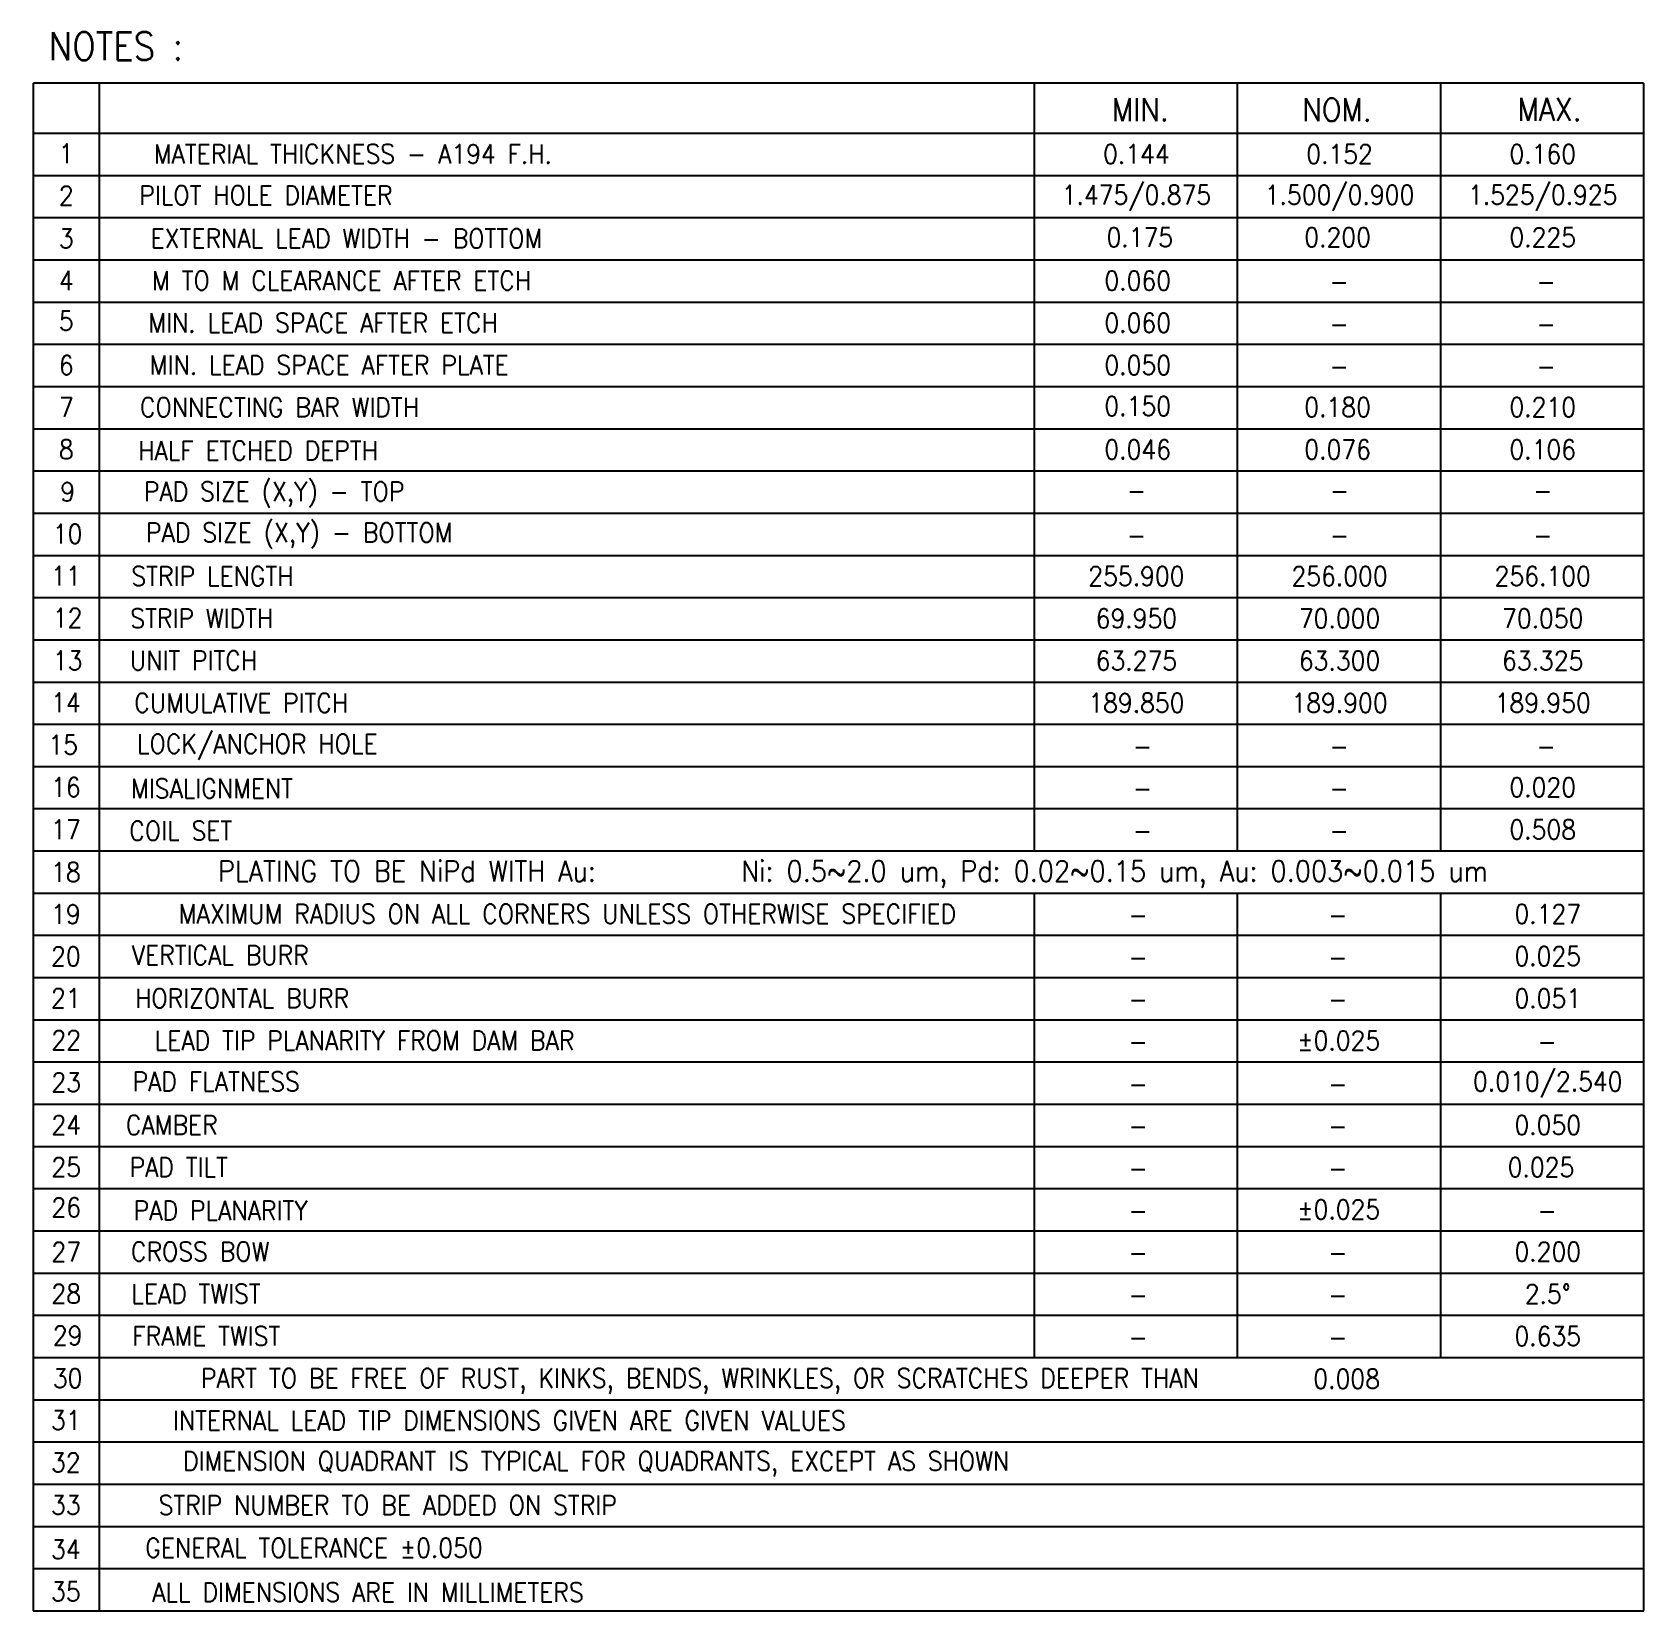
# Model space of a CAD drawing. Header units: millimetres. Extents: x 437.9 to 442.54, y 108.95 to 113.49.
import ezdxf
from ezdxf.enums import TextEntityAlignment as Align

# ---------------------------------------------------------------- set-up
doc = ezdxf.new("R2010")
doc.units = ezdxf.units.MM
doc.header["$LTSCALE"] = 0.5
doc.layers.add('NOTE', color=7, linetype='Continuous')
doc.styles.add('ROMANS', font='romans.shx')

msp = doc.modelspace()

# ---------------------------------------------------------------- linework, layer by layer
at = {"layer": 'NOTE', "color": 7}
for p, q in [((437.9018, 113.3459), (437.9018, 111.0146)), ((437.9018, 111.0146), (437.9018, 109.4349)), ((437.9018, 109.4349), (437.9018, 108.9488))]:
    msp.add_line(p, q, dxfattribs=at)
at = {"layer": 'NOTE', "color": 3}
for p, q in [((438.0926, 108.9488), (438.0926, 113.3459)), ((437.9018, 113.2018), (442.5369, 113.2018)), ((437.9018, 113.0803), (442.5369, 113.0803)), ((437.9018, 112.9588), (442.5369, 112.9588)), ((437.9018, 112.8373), (442.5369, 112.8373)), ((437.9018, 112.7158), (442.5369, 112.7158)), ((437.9018, 112.5943), (442.5369, 112.5943)), ((437.9018, 112.4727), (442.5369, 112.4727)), ((437.9018, 112.3512), (442.5369, 112.3512)), ((437.9018, 112.2297), (442.5369, 112.2297)), ((437.9018, 112.1082), (442.5369, 112.1082)), ((437.9018, 111.9867), (442.5369, 111.9867)), ((437.9018, 111.8652), (442.5369, 111.8652)), ((437.9018, 111.7437), (442.5369, 111.7437)), ((437.9018, 111.6221), (442.5369, 111.6221)), ((437.9018, 111.5006), (442.5369, 111.5006)), ((437.9018, 111.3791), (442.5369, 111.3791)), ((437.9018, 111.2576), (442.5369, 111.2576)), ((437.9018, 111.1361), (442.5369, 111.1361)), ((437.9018, 111.0146), (442.5369, 111.0146)), ((437.9018, 110.8931), (442.5369, 110.8931)), ((437.9018, 110.7715), (442.5369, 110.7715)), ((437.9018, 110.65), (442.5369, 110.65)), ((437.9018, 110.5285), (442.5369, 110.5285)), ((437.9018, 110.407), (442.5369, 110.407)), ((437.9018, 110.2855), (442.5369, 110.2855)), ((437.9018, 110.164), (442.5369, 110.164)), ((437.9018, 110.0425), (442.5369, 110.0425)), ((437.9018, 109.9209), (442.5369, 109.9209)), ((437.9018, 109.7994), (442.5369, 109.7994)), ((437.9018, 109.6779), (442.5369, 109.6779)), ((437.9018, 109.5564), (442.5369, 109.5564)), ((437.9018, 109.5564), (442.5369, 109.5564)), ((437.9018, 109.4349), (442.5369, 109.4349)), ((437.9018, 109.3134), (442.5369, 109.3134)), ((437.9018, 109.1918), (442.5369, 109.1918)), ((437.9018, 109.0703), (442.5369, 109.0703)), ((437.9018, 108.9488), (442.5369, 108.9488))]:
    msp.add_line(p, q, dxfattribs=at)
at = {"layer": 'NOTE', "color": 7, "const_width": 0.00552}
for points in [[(437.9018, 113.3459), (442.5369, 113.3459)], [(440.7828, 111.1361), (440.7828, 113.3459)], [(441.3675, 111.1361), (441.3675, 113.3459)], [(441.9522, 111.1361), (441.9522, 113.3459)], [(442.5369, 111.0146), (442.5369, 113.3459)], [(440.7828, 109.6779), (440.7828, 111.0146)], [(441.3675, 109.6779), (441.3675, 111.0146)], [(441.9522, 109.6779), (441.9522, 111.0146)], [(442.5369, 108.9488), (442.5369, 111.0177)], [(437.9018, 108.9488), (442.5369, 108.9488)]]:
    msp.add_lwpolyline(points, dxfattribs=at)

# ---------------------------------------------------------------- texts
at = {"layer": 'NOTE', "color": 7, "style": 'ROMANS', "width": 0.9}
for s, height, p in [('NOTES :', 0.08048, (438.1396, 113.4521)), ('MIN.', 0.06628, (441.0881, 113.2698)), ('NOM.', 0.06628, (441.6541, 113.2692)), ('MAX.', 0.06628, (442.2659, 113.2704))]:
    msp.add_text(s, height=height, rotation=360, dxfattribs=at).set_placement(p, align=Align.MIDDLE)
at = {"layer": 'NOTE', "color": 3, "style": 'ROMANS', "width": 0.9}
for s, height, p in [('1', 0.0552, (437.9969, 113.1433)), ('MATERIAL THICKNESS - A194 F.H. ', 0.055234, (438.8389, 113.142)), ('0.144', 0.05523, (441.0767, 113.1418)), ('0.152', 0.05523, (441.6614, 113.1418)), ('0.160', 0.05523, (442.2461, 113.1418)), ('2', 0.0552, (437.9969, 113.0218)), ('PILOT HOLE DIAMETER', 0.055234, (438.5714, 113.023)), ('1.475/0.875', 0.055234, (441.0767, 113.0203)), ('1.500/0.900', 0.055234, (441.6614, 113.0203)), ('1.525/0.925', 0.055234, (442.2461, 113.0203)), ('3', 0.0552, (437.9969, 112.8989)), ('EXTERNAL LEAD WIDTH - BOTTOM', 0.055234, (438.8034, 112.899)), ('0.175', 0.05523, (441.0865, 112.9022)), ('0.200', 0.05523, (441.6558, 112.9022)), ('0.225', 0.05523, (442.2461, 112.9022)), ('4', 0.0552, (437.9969, 112.7778)), ('M TO M CLEARANCE AFTER ETCH', 0.055234, (438.7892, 112.7774)), ('0.060', 0.05523, (441.0806, 112.7773)), ('-', 0.0552, (441.6603, 112.7747)), ('-', 0.0552, (442.2558, 112.7747)), ('5', 0.0552, (437.9969, 112.6618)), ('MIN. LEAD SPACE AFTER ETCH', 0.055234, (438.7359, 112.6559)), ('0.060', 0.05523, (441.0806, 112.6558)), ('-', 0.0552, (441.6603, 112.6532)), ('-', 0.0552, (442.2558, 112.6532)), ('6', 0.0552, (437.9969, 112.5339)), ('MIN. LEAD SPACE AFTER PLATE', 0.055234, (438.7537, 112.5344)), ('0.050', 0.05523, (441.0806, 112.5343)), ('-', 0.0552, (441.6603, 112.5317)), ('-', 0.0552, (442.2558, 112.5317)), ('0.150', 0.05523, (441.0805, 112.4162)), ('7', 0.0552, (437.9969, 112.4133)), ('CONNECTING BAR WIDTH', 0.055234, (438.6105, 112.4129)), ('0.180', 0.05523, (441.6558, 112.4134)), ('0.210', 0.05523, (442.2461, 112.4134)), ('8', 0.0552, (437.9969, 112.2918)), ('HALF ETCHED DEPTH', 0.055234, (438.5489, 112.2882)), ('0.046', 0.05523, (441.0805, 112.2912)), ('0.076', 0.05523, (441.6558, 112.2912)), ('0.106', 0.05523, (442.2461, 112.2912)), ('9', 0.0552, (438.0009, 112.1699)), ('PAD SIZE (X,Y) - TOP', 0.055234, (438.5951, 112.1667)), ('-', 0.0552, (441.0767, 112.1731)), ('-', 0.0552, (441.6614, 112.1731)), ('-', 0.0552, (442.2461, 112.1731)), ('10', 0.05523, (438.0009, 112.0484)), ('PAD SIZE (X,Y) - BOTTOM', 0.055234, (438.6673, 112.0484)), ('-', 0.0552, (441.0767, 112.0449)), ('-', 0.0552, (441.6614, 112.0449)), ('-', 0.0552, (442.2461, 112.0449)), ('11', 0.05523, (437.9958, 111.9276)), ('STRIP LENGTH', 0.055234, (438.4176, 111.9268)), ('255.900', 0.05523, (441.0767, 111.9267)), ('256.000', 0.05523, (441.6614, 111.9267)), ('256.100', 0.05523, (442.2461, 111.9267)), ('12', 0.05523, (438.0009, 111.8067)), ('STRIP WIDTH', 0.055234, (438.3868, 111.8053)), ('69.950', 0.05523, (441.0767, 111.8052)), ('70.000', 0.05523, (441.6614, 111.8052)), ('70.050', 0.05523, (442.2461, 111.8052)), ('13', 0.05523, (438.0009, 111.6839)), ('UNIT PITCH', 0.05523, (438.3631, 111.6838)), ('63.275', 0.05523, (441.0767, 111.6837)), ('63.300', 0.05523, (441.6614, 111.6837)), ('63.325', 0.05523, (442.2461, 111.6837)), ('14', 0.05523, (437.9958, 111.563)), ('CUMULATIVE PITCH', 0.055234, (438.5004, 111.5618)), ('189.850', 0.05523, (441.0767, 111.5621)), ('189.900', 0.05523, (441.6614, 111.5621)), ('189.950', 0.05523, (442.2461, 111.5621)), ('15', 0.05523, (437.988, 111.4414)), ('LOCK/ANCHOR HOLE', 0.055234, (438.5466, 111.4402)), ('-', 0.0552, (441.0939, 111.438)), ('-', 0.0552, (441.6603, 111.438)), ('-', 0.0552, (442.2558, 111.438)), ('16', 0.05523, (437.9958, 111.3192)), ('MISALIGNMENT', 0.055234, (438.4164, 111.3154)), ('0.020', 0.05523, (442.2461, 111.3191)), ('-', 0.0552, (441.0939, 111.3165)), ('-', 0.0552, (441.6603, 111.3165)), ('17', 0.05523, (437.9958, 111.1977)), ('COIL SET', 0.05523, (438.3264, 111.1941)), ('-', 0.0552, (441.0939, 111.195)), ('-', 0.0552, (441.6603, 111.195)), ('0.508', 0.05523, (442.2461, 111.1976)), ('18', 0.05523, (437.9958, 111.0749)), ('19', 0.05523, (437.9958, 110.954)), ('MAXIMUM RADIUS ON ALL CORNERS UNLESS OTHERWISE SPECIFIED', 0.055234, (439.439, 110.9547)), ('0.127', 0.05523, (442.2606, 110.9546)), ('-', 0.0552, (441.0818, 110.952)), ('-', 0.0552, (441.6568, 110.952)), ('20', 0.05523, (437.9958, 110.8325)), ('VERTICAL BURR', 0.055234, (438.44, 110.8358)), ('-', 0.0552, (441.0818, 110.8305)), ('-', 0.0552, (441.6568, 110.8305)), ('0.025', 0.05523, (442.2606, 110.8331)), ('21', 0.05523, (437.9958, 110.7124)), ('HORIZONTAL BURR', 0.055234, (438.5028, 110.7117)), ('0.051', 0.05523, (442.2606, 110.7115)), ('-', 0.0552, (441.0818, 110.7089)), ('-', 0.0552, (441.6568, 110.7089)), ('22', 0.05523, (437.9969, 110.5915)), ('LEAD TIP PLANARITY FROM DAM BAR', 0.055234, (438.8554, 110.5902)), ('-', 0.0552, (441.0818, 110.5874)), ('-', 0.0552, (442.2584, 110.5874)), ('23', 0.05523, (437.9969, 110.47)), ('PAD FLATNESS', 0.055234, (438.4282, 110.4723)), ('0.010/2.540', 0.055234, (442.2606, 110.4685)), ('-', 0.0552, (441.0818, 110.4659)), ('-', 0.0552, (441.6568, 110.4659)), ('24', 0.05523, (437.9969, 110.3471)), ('CAMBER', 0.05523, (438.3004, 110.3471)), ('-', 0.0552, (441.0818, 110.3444)), ('-', 0.0552, (441.6568, 110.3444)), ('25', 0.05523, (437.9969, 110.226)), ('PAD TILT', 0.05523, (438.3205, 110.2256)), ('-', 0.0552, (441.0818, 110.2229)), ('-', 0.0552, (441.6568, 110.2229)), ('26', 0.05523, (437.9969, 110.11)), ('PAD PLANARITY', 0.055234, (438.4412, 110.101)), ('-', 0.0552, (441.0818, 110.1014)), ('-', 0.0552, (442.2584, 110.1014)), ('27', 0.05523, (437.9969, 109.9821)), ('CROSS BOW', 0.05523, (438.3821, 109.9826)), ('-', 0.0552, (441.0818, 109.9799)), ('-', 0.0552, (441.6568, 109.9799)), ('28', 0.05523, (437.9969, 109.8615)), ('LEAD TWIST', 0.05523, (438.3702, 109.8611)), ('-', 0.0552, (441.0818, 109.8583)), ('-', 0.0552, (441.6568, 109.8583)), ('2.5%%d', 0.05523, (442.2606, 109.8609)), ('29', 0.05523, (438.0009, 109.741)), ('FRAME TWIST', 0.055234, (438.3998, 109.7396)), ('0.635', 0.05523, (442.2606, 109.7394)), ('-', 0.0552, (441.0818, 109.7368)), ('-', 0.0552, (441.6568, 109.7368)), ('30', 0.05523, (438.0009, 109.6181)), ('PART TO BE FREE OF RUST, KINKS, BENDS, WRINKLES, OR SCRATCHES DEEPER THAN', 0.055234, (439.8201, 109.6098)), ('0.008', 0.05523, (441.6818, 109.6164)), ('31', 0.05523, (437.9958, 109.4973)), ('INTERNAL LEAD TIP DIMENSIONS GIVEN ARE GIVEN VALUES', 0.055234, (439.2721, 109.4963)), ('32', 0.05523, (437.9958, 109.3758)), ('DIMENSION QUADRANT IS TYPICAL FOR QUADRANTS, EXCEPT AS SHOWN', 0.055234, (439.5218, 109.3715)), ('33', 0.05523, (437.9958, 109.2535)), ('STRIP NUMBER TO BE ADDED ON STRIP', 0.055234, (438.9218, 109.2529)), ('34', 0.05523, (437.9958, 109.1257)), ('GENERAL TOLERANCE %%P0.050', 0.055234, (438.7099, 109.1298)), ('35', 0.05523, (437.9958, 109.0042)), ('ALL DIMENSIONS ARE IN MILLIMETERS', 0.055234, (438.865, 109.002))]:
    msp.add_text(s, height=height, rotation=360, dxfattribs=at).set_placement(p, align=Align.MIDDLE)
msp.add_text('PLATING TO BE NiPd WITH Au:        Ni: 0.5~2.0 um, Pd: 0.02~0.15 um, Au: 0.003~0.015 um', height=0.060288, dxfattribs=at).set_placement((440.2607, 111.07), align=Align.MIDDLE)
at = {"layer": 'NOTE', "color": 1, "style": 'ROMANS', "width": 0.9}
for s, p in [('%%P0.025', (441.659, 110.59)), ('0.050', (442.2606, 110.347)), ('0.025', (442.2412, 110.2255)), ('%%P0.025', (441.659, 110.104)), ('0.200', (442.2606, 109.9825))]:
    msp.add_text(s, height=0.05523, rotation=360, dxfattribs=at).set_placement(p, align=Align.MIDDLE)

doc.saveas('drawing.dxf')
